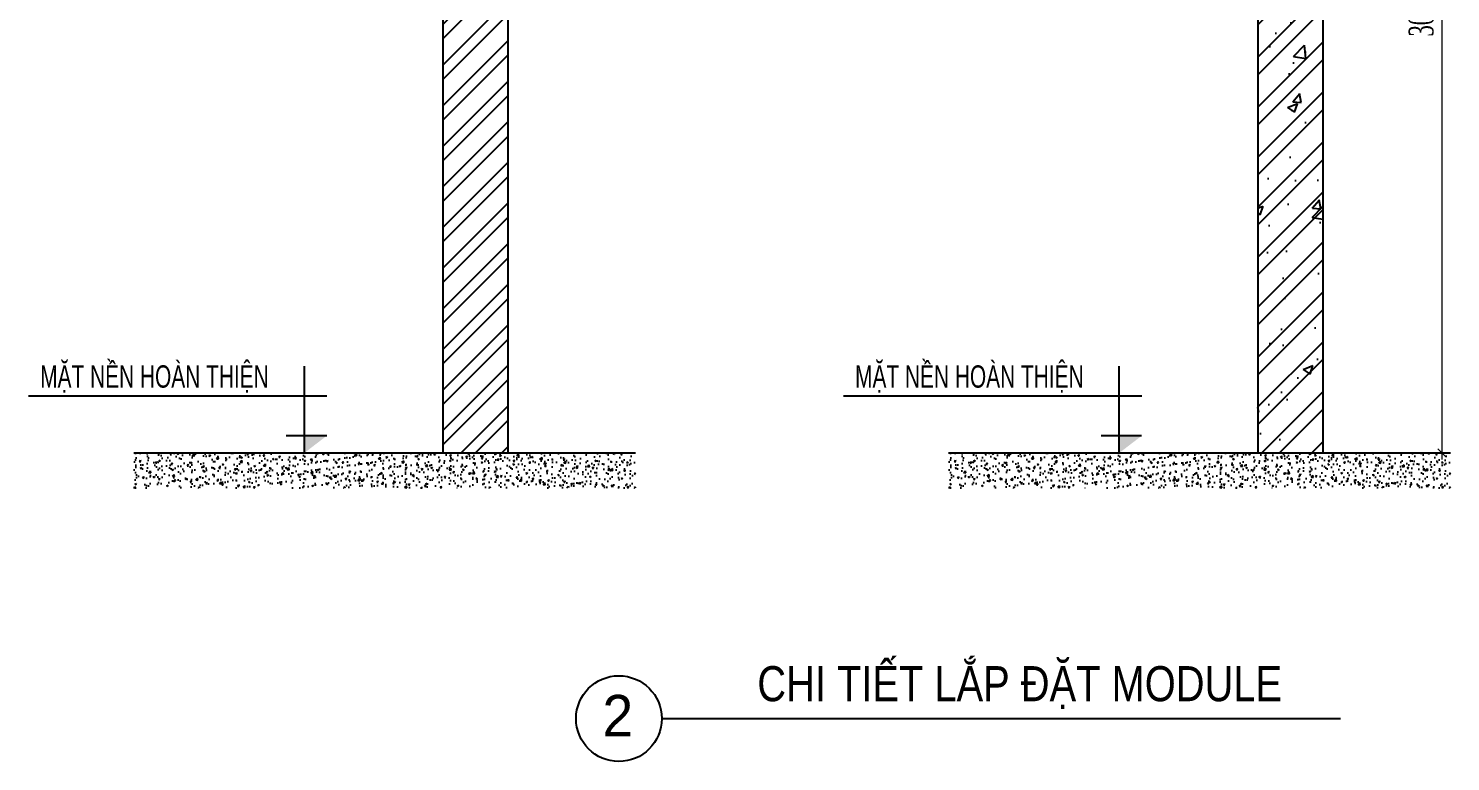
# Model space of a CAD drawing. Extents: x 98805 to 162655, y 54166 to 102415.
# Drawn here: x 128652 to 150962, y 54556 to 66045 of the extents above; entities that cross this region are included whole.
import ezdxf
from ezdxf.enums import TextEntityAlignment as Align

# ---------------------------------------------------------------- set-up
doc = ezdxf.new("R2010")
doc.units = 0
doc.header["$LTSCALE"] = 100
doc.header["$MEASUREMENT"] = 0
doc.layers.get('Defpoints').update_dxf_attribs({"color": 8})
for name, color, linetype in [('4', 4, 'Continuous'), ('F-BELL', 8, 'Continuous'), ('FIRE-TBI', 150, 'Continuous'), ('HACHT', 8, 'Continuous')]:
    doc.layers.add(name, color=color, linetype=linetype)
doc.layers.add('DIM', color=7, linetype='Continuous', lineweight=13)
doc.layers.add('text PCCC', color=142, linetype='Continuous', lineweight=18)
doc.styles.add('VNBT', font='vnshxh.shx', dxfattribs={"width": 0.7, "height": 300})
doc.styles.add('VNTIMEH', font='vnshxh.shx', dxfattribs={"width": 0.75})
doc.styles.add('VNTIMEH-SHX', font='vntimeh.shx', dxfattribs={"width": 0.6})
doc.dimstyles.new('1-130A1', dxfattribs={"dimscale": 130, "dimtxt": 2.7, "dimasz": 1.5, "dimexe": 1.5, "dimexo": 0, "dimgap": 1, "dimtad": 1, "dimdec": 0, "dimdsep": 46, "dimtxsty": 'VNTIMEH-SHX', "dimblk1": 'ARCHTICK', "dimblk2": 'ARCHTICK', "dimsah": 1, "dimcen": 0, "dimdle": 1.5, "dimclrd": 9, "dimclre": 9, "dimclrt": 2, "dimadec": 0, "dimazin": 0, "dimtfac": 1, "dimtdec": 0, "dimtix": 1, "dimtmove": 2, "dimatfit": 3, "dimldrblk": 'DOTSMALL', "dimfxl": 0, "dimtolj": 1, "dimlwd": -1, "dimarcsym": 0})
pattern_1 = [(50.01, (243752.11, 114676.31), (248.251, -21.67548), [25.9578, -285.53556]), (355.01, (243752.11, 114676.3), (-48.06777, 260.3279), [20.7662, -228.42845]), (100.461, (243772.8, 114674.5), (200.1841, 238.65122), [22.0607, -242.66776]), (46.1942, (243752.1, 114745.53), (369.3858, -57.22296), [38.9367, -428.3033]), (96.6456, (243782.9, 114740.76), (323.4313, 337.2017), [33.0911, -364.0016]), (351.194, (243752.1, 114745.53), (323.4318, 337.2011), [31.1493, -342.6427]), (21.01, (243786.71, 114728.23), (206.61673, -139.31227), [25.9578, -285.53556]), (326.01, (243786.71, 114728.23), (84.16844, 250.9916), [20.7662, -228.42845]), (71.4614, (243803.93, 114716.62), (290.7846, 111.6799), [22.0607, -242.66776]), (37.51, (243752.11, 114676.31), (4.18846, 115.21653), [0, -225.65962, 0, -231.88949, 0, -229.29371]), (7.51, (243752.11, 114676.31), (91.02552, 136.52325), [0, -132.21162, 0, -220.46806, 0, -87.39119]), (327.51, (243674.93, 114676.3), (184.75887, -7.773815), [0, -86.52593, 0, -269.9609, 0, -358.21734]), (317.51, (243640.32, 114676.29), (201.8367, 34.6817), [0, -112.4837, 0, -179.28172, 0, -254.38623])]
pattern_2 = [(50.01, (256536.92, 114676.31), (248.251, -21.67548), [25.9578, -285.53556]), (355.01, (256536.92, 114676.3), (-48.06777, 260.3279), [20.7662, -228.42845]), (100.461, (256557.6, 114674.5), (200.1841, 238.65122), [22.0607, -242.66776]), (46.1942, (256536.9, 114745.53), (369.3858, -57.22296), [38.9367, -428.3033]), (96.6456, (256567.7, 114740.76), (323.4313, 337.2017), [33.0911, -364.0016]), (351.194, (256536.9, 114745.53), (323.4318, 337.2011), [31.1493, -342.6427]), (21.01, (256571.52, 114728.23), (206.61673, -139.31227), [25.9578, -285.53556]), (326.01, (256571.52, 114728.23), (84.16844, 250.9916), [20.7662, -228.42845]), (71.4614, (256588.74, 114716.62), (290.7846, 111.6799), [22.0607, -242.66776]), (37.51, (256536.92, 114676.31), (4.18846, 115.21653), [0, -225.65962, 0, -231.88949, 0, -229.29371]), (7.51, (256536.92, 114676.31), (91.02552, 136.52325), [0, -132.21162, 0, -220.46806, 0, -87.39119]), (327.51, (256459.74, 114676.3), (184.75887, -7.773815), [0, -86.52593, 0, -269.9609, 0, -358.21734]), (317.51, (256425.13, 114676.29), (201.8367, 34.6817), [0, -112.4837, 0, -179.28172, 0, -254.38623])]

# ---------------------------------------------------------------- blocks, each defined once
blk = doc.blocks.new('cot')
at = {"linetype": 'Continuous'}
for p, q in [((-3.21, 2.46), (2.62, 2.46)), ((4.2, 0), (-4.2, 0))]:
    blk.add_line(p, q, dxfattribs=at)
blk.add_solid([(0, 0), (0, 2.46), (0, 0), (-3.21, 2.46)], dxfattribs=at)
blk = doc.blocks.new('_ARCHTICK')
at = {"color": 0, "linetype": 'ByBlock', "const_width": 0.15}
blk.add_lwpolyline([(-0.5, -0.5), (0.5, 0.5)], dxfattribs=at)
blk = doc.blocks.new('*D24')
at = {"layer": 'Defpoints', "color": 0}
for p in [(150033, 73153), (150033, 59392), (150827, 59392)]:
    blk.add_point(p, dxfattribs=at)
at = {"layer": 'DIM', "color": 9}
blk.add_line((150827, 73257), (150827, 59288), dxfattribs=at)
at = {"layer": 'DIM', "color": 9, "lineweight": -2}
for p, q in [((150033, 73153), (150931, 73153)), ((150033, 59392), (150931, 59392))]:
    blk.add_line(p, q, dxfattribs=at)
at = {"layer": 'DIM', "color": 9, "xscale": 130, "yscale": 130, "zscale": 130}
for p, rotation in [((150827, 73153), 90), ((150827, 59392), 270)]:
    blk.add_blockref('_ARCHTICK', p, dxfattribs=dict(at, rotation=rotation))
at = {"layer": 'DIM', "color": 142, "insert": (150502, 66273), "char_height": 325, "attachment_point": 5, "rotation": 90, "style": 'VNTIMEH-SHX'}
blk.add_mtext('\\A1;{\\H1.2x;3000}', dxfattribs=at)
blk = doc.blocks.new('_DotSmall')
at = {"color": 0, "linetype": 'ByBlock', "const_width": 0.5}
blk.add_lwpolyline([(-0.0625, 0, 1), (0.0625, 0, 1)], format="xyb", close=True, dxfattribs=at)

msp = doc.modelspace()

# ---------------------------------------------------------------- hatches: boundary and pattern name
at = {"layer": 'HACHT'}
h = msp.add_hatch(dxfattribs=at)
h.set_pattern_fill('AR-CONC', color=256, scale=8.720723, style=0)
h.set_pattern_definition([(50, (472392.9, 54587.1), (1588.782, -139.0004), [166.13, -1827.4276]), (355, (472392.9, 54587.1), (-307.343, 1666.152), [132.904, -1461.942]), (100.451, (472525.3, 54575.6), (1281.445, 1527.144), [141.1885, -1553.074]), (46.1842, (472393, 55030.2), (2364.005, -366.64), [249.195, -2741.141]), (96.6356, (472590, 54999.6), (2070.337, 2157.73), [211.783, -2329.61]), (351.184, (472393, 55030.2), (2070.34, 2157.726), [199.356, -2192.913]), (21, (472614.4, 54919.4), (1322.1914, -891.8293), [166.13, -1827.4276]), (326, (472614.4, 54919.4), (538.958, 1606.252), [132.904, -1461.942]), (71.4514, (472724.6, 54845.1), (1861.146, 714.4266), [141.1885, -1553.074]), (37.5, (472392.9, 54587.15), (26.9349, 737.3811), [0, -1444.2216, 0, -1484.0927, 0, -1467.4797]), (7.5, (472392.9, 54587.15), (582.7158, 873.647), [0, -846.1544, 0, -1410.9956, 0, -559.3036]), (327.5, (471898.95, 54587.15), (1182.4481, -49.9588), [0, -553.766, 0, -1727.7497, 0, -2292.591]), (317.5, (471677.4, 54587.1), (1291.7936, 221.7374), [0, -719.8957, 0, -1147.403, 0, -1628.072])])
h.paths.add_polyline_path([(148956.5, 77534.2), (148268.5, 77534.2), (148268.5, 73480.4), (148295.6, 73480.4), (148295.6, 73421.4), (148376.6, 73421.4), (148376.6, 72885.3), (148295.6, 72885.3), (148295.6, 72826.2), (148268.5, 72826.2), (148268.5, 71563.6), (148295.6, 71563.6), (148295.6, 71504.6), (148376.6, 71504.6), (148376.6, 70968.4), (148295.6, 70968.4), (148295.6, 70909.4), (148268.5, 70909.4), (148268.5, 66933.2), (148295.6, 66933.2), (148295.6, 66874.1), (148376.6, 66874.1), (148376.6, 66338), (148043.6, 66338), (147937.8, 66338), (147937.8, 59392.3), (148956.5, 59392.3)])
h.paths.add_polyline_path([(148070.6, 77534.2), (147937.8, 77534.2), (147937.8, 76849.4), (147937.8, 73421.4), (148043.6, 73421.4), (148043.6, 73480.4), (148070.6, 73480.4)], flags=17)
h.paths.add_polyline_path([(148070.6, 70909.4), (148043.6, 70909.4), (148043.6, 70968.4), (147937.8, 70968.4), (147937.8, 66874.1), (148043.6, 66874.1), (148043.6, 66933.2), (148070.6, 66933.2)], flags=16)
h.paths.add_polyline_path([(148070.6, 72826.2), (148043.6, 72826.2), (148043.6, 72885.3), (147937.8, 72885.3), (147937.8, 71504.6), (148043.6, 71504.6), (148043.6, 71563.6), (148070.6, 71563.6)], flags=16)
h = msp.add_hatch(dxfattribs=at)
h.set_pattern_fill('STEEL', color=256, scale=174.414469, style=0)
h.set_pattern_definition([(45, (472392.9, 54587.15), (-391.57165, 391.57165), []), (45, (472392.9, 54864.03), (-391.57165, 391.57165), [])])
h.paths.add_polyline_path([(148070.6, 72826.2), (148043.6, 72826.2), (148043.6, 72885.3), (147937.8, 72885.3), (147937.8, 71504.6), (148043.6, 71504.6), (148043.6, 71563.6), (148070.6, 71563.6)], flags=16)
h.paths.add_polyline_path([(148956.5, 76035.4), (148268.5, 76035.4), (148268.5, 73480.4), (148295.6, 73480.4), (148295.6, 73421.4), (148376.6, 73421.4), (148376.6, 72885.3), (148295.6, 72885.3), (148295.6, 72826.2), (148268.5, 72826.2), (148268.5, 71563.6), (148295.6, 71563.6), (148295.6, 71504.6), (148376.6, 71504.6), (148376.6, 70968.4), (148295.6, 70968.4), (148295.6, 70909.4), (148268.5, 70909.4), (148268.5, 66933.2), (148295.6, 66933.2), (148295.6, 66874.1), (148376.6, 66874.1), (148376.6, 66338), (147937.8, 66338), (147937.8, 59392.3), (148956.5, 59392.3)])
h.paths.add_polyline_path([(148070.6, 76035.4), (147937.8, 76035.4), (147937.8, 73421.4), (148043.6, 73421.4), (148043.6, 73480.4), (148070.6, 73480.4)])
h = msp.add_hatch(dxfattribs=at)
h.set_pattern_fill('STEEL', color=256, scale=3600, style=0)
h.set_pattern_definition([(45, (-9641.18, 0), (-318.198, 318.198), []), (45, (-9641.18, 225), (-318.198, 318.198), [])])
h.paths.add_polyline_path([(136171.7, 66760.6), (135153, 66760.6), (135153, 59392.3), (136171.7, 59392.3)])
h = msp.add_hatch(dxfattribs=at)
h.set_pattern_fill('AR-CONC', color=256, scale=1.362613, angle=0.01, style=0)
h.set_pattern_definition(pattern_1)
h.paths.add_polyline_path([(134039.9, 59392.3), (130303.5, 59392.3), (130303.5, 58842.9), (134039.9, 58842.9)])
h = msp.add_hatch(dxfattribs=at)
h.set_pattern_fill('AR-CONC', color=256, scale=1.362613, angle=0.01, style=0)
h.set_pattern_definition(pattern_1)
h.paths.add_polyline_path([(138177.6, 59392.3), (134039.9, 59392.3), (134039.9, 58842.9), (138177.6, 58842.9)])
h = msp.add_hatch(dxfattribs=at)
h.set_pattern_fill('AR-CONC', color=256, scale=1.362613, angle=0.01, style=0)
h.set_pattern_definition(pattern_2)
h.paths.add_polyline_path([(146824.7, 59392.3), (143088.3, 59392.3), (143088.3, 58842.9), (146824.7, 58842.9)])
h = msp.add_hatch(dxfattribs=at)
h.set_pattern_fill('AR-CONC', color=256, scale=1.362613, angle=0.01, style=0)
h.set_pattern_definition(pattern_2)
h.paths.add_polyline_path([(150962.5, 59392.3), (146824.7, 59392.3), (146824.7, 58842.9), (150962.5, 58842.9)])

# ---------------------------------------------------------------- linework, layer by layer
at = {"layer": '4'}
for p, q in [((136171.7, 76035.4), (136171.7, 59392.3)), ((148956.5, 76035.4), (148956.5, 59392.3)), ((135153, 72885.3), (135153, 59392.3)), ((147937.8, 72885.3), (147937.8, 59392.3)), ((130303.5, 59392.3), (138177.6, 59392.3)), ((143088.3, 59392.3), (150962.5, 59392.3))]:
    msp.add_line(p, q, dxfattribs=at)
at = {"layer": 'F-BELL', "color": 37}
for p, q in [((132980.5, 59392.3), (132980.5, 60753.9)), ((145765.4, 59392.3), (145765.4, 60753.9)), ((133333.9, 60284), (128651.6, 60284)), ((146118.7, 60284), (141436.4, 60284))]:
    msp.add_line(p, q, dxfattribs=at)
at = {"layer": 'FIRE-TBI'}
msp.add_line((138587.6, 55227.9), (149236.4, 55227.9), dxfattribs=at)
msp.add_circle((137915.3, 55227.9), 672.2, dxfattribs=at)

# ---------------------------------------------------------------- block references
at = {"layer": 'F-BELL', "color": 37, "xscale": -109.009043298196, "yscale": 109.0090433000587, "zscale": 109.0090432999274}
for p in [(132980.5, 59392.3), (145765.4, 59392.3)]:
    msp.add_blockref('cot', p, dxfattribs=at)

# ---------------------------------------------------------------- texts
at = {"layer": 'text PCCC', "style": 'VNTIMEH', "width": 0.7}
for p in [(128835.7, 60415.4), (141620.5, 60415.4)]:
    msp.add_text('MÆt nÒn hoµn thiÖn', height=350, dxfattribs=at).set_placement(p)
at = {"layer": 'text PCCC', "style": 'VNBT', "width": 0.85}
msp.add_text('chi tiÕt l¾p ®Æt module', height=550, dxfattribs=at).set_placement((144202.6, 55798.2, -101595.4), align=Align.MIDDLE)
at = {"layer": 'text PCCC', "style": 'VNBT'}
msp.add_text('2', height=650, dxfattribs=at).set_placement((137898.2, 55279.4, -101595.4), align=Align.MIDDLE)

# ---------------------------------------------------------------- dimensions: what is measured, and where the dimension line sits
at = {"layer": 'DIM'}
dim = msp.add_linear_dim(base=(150826.6, 59392.3), p1=(150033.1, 73153.3), p2=(150033.1, 59392.3), angle=90, text='{\\H1.2x;3000}', dimstyle='1-130A1', override={"dimtxt": 2.5, "dimasz": 1, "dimexe": 0.8, "dimdle": 0.8, "dimclrt": 142}, dxfattribs=at)
dim.commit()
dim.dimension.update_dxf_attribs({"geometry": '*D24', "text_midpoint": (150501.6, 66272.8)})

doc.saveas('drawing.dxf')
